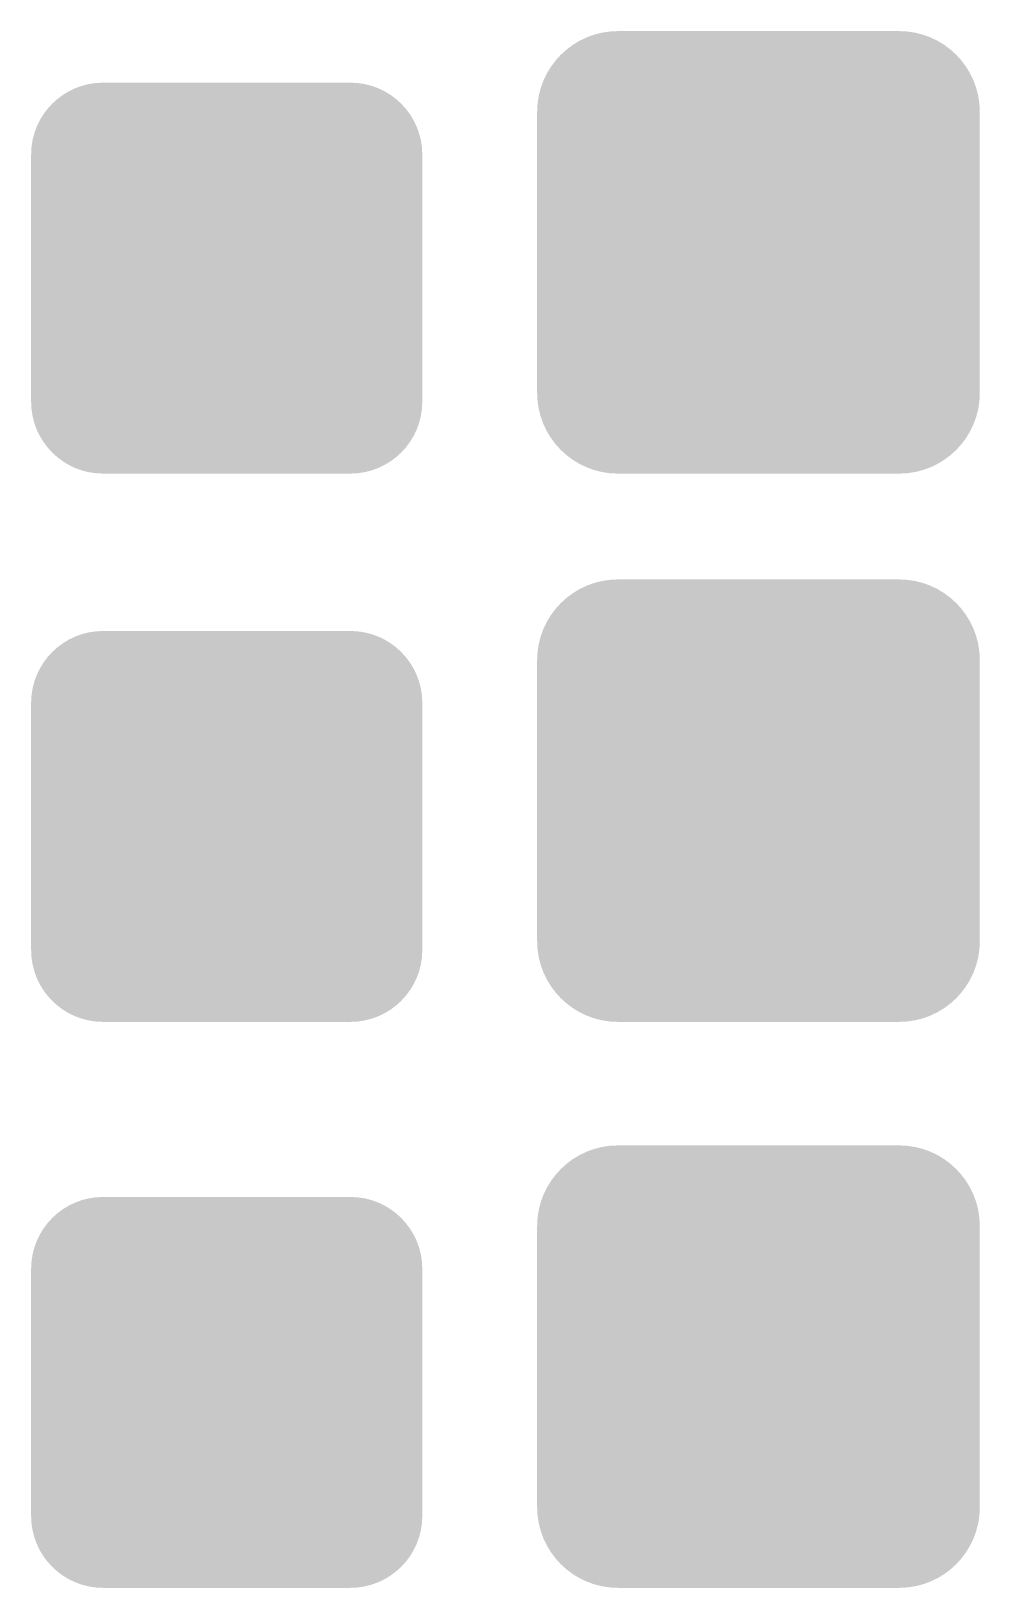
# Model space of a CAD drawing. Header units: millimetres. Extents: x 5277 to 6029, y 2052 to 2709.
# Drawn here: x 5912.91 to 5931.33, y 2678.63 to 2708.88 of the extents above; entities that cross this region are included whole.
import ezdxf

# ---------------------------------------------------------------- set-up
doc = ezdxf.new("R2010")
doc.units = ezdxf.units.MM
doc.layers.add('AirTransportObj', color=7, linetype='CONTINUOUS', true_color=0x000000, plot=False)

# ---------------------------------------------------------------- blocks, each defined once
blk = doc.blocks.new('602031202_сущ_рз')
at = {"layer": 'AirTransportObj', "linetype": 'Continuous'}
h = blk.add_hatch(color=256, dxfattribs=at)
edge = h.paths.add_edge_path()
edge.add_spline(control_points=[(-0.095, -0.513), (-0.095, 0.256), (0.531, 0.882), (1.3, 0.882)], knot_values=[-1, -1, -1, -1, 0, 0, 0, 0], degree=3, periodic=0)
edge.add_line((1.3, 0.882), (6.108, 0.882))
edge.add_spline(control_points=[(6.108, 0.882), (6.877, 0.882), (7.503, 0.256), (7.503, -0.513)], knot_values=[-1, -1, -1, -1, 0, 0, 0, 0], degree=3, periodic=0)
edge.add_line((7.503, -0.513), (7.503, -5.321))
edge.add_spline(control_points=[(7.503, -5.321), (7.503, -6.09), (6.877, -6.716), (6.108, -6.716)], knot_values=[-1, -1, -1, -1, 0, 0, 0, 0], degree=3, periodic=0)
edge.add_line((6.108, -6.716), (1.3, -6.716))
edge.add_spline(control_points=[(1.3, -6.716), (0.531, -6.716), (-0.095, -6.09), (-0.095, -5.321)], knot_values=[-1, -1, -1, -1, 0, 0, 0, 0], degree=3, periodic=0)
edge.add_line((-0.095, -5.321), (-0.095, -0.513))
edge = h.paths.add_edge_path(flags=16)
edge.add_spline(control_points=[(0.218, -5.321), (0.218, -5.92), (0.701, -6.403), (1.3, -6.403)], knot_values=[-1, -1, -1, -1, 0, 0, 0, 0], degree=3, periodic=0)
edge.add_line((1.3, -6.403), (6.108, -6.403))
edge.add_spline(control_points=[(6.108, -6.403), (6.707, -6.403), (7.19, -5.92), (7.19, -5.321)], knot_values=[-1, -1, -1, -1, 0, 0, 0, 0], degree=3, periodic=0)
edge.add_line((7.19, -5.321), (7.19, -0.513))
edge.add_spline(control_points=[(7.19, -0.513), (7.19, 0.086), (6.707, 0.569), (6.108, 0.569)], knot_values=[-1, -1, -1, -1, 0, 0, 0, 0], degree=3, periodic=0)
edge.add_line((6.108, 0.569), (1.3, 0.569))
edge.add_spline(control_points=[(1.3, 0.569), (0.701, 0.569), (0.218, 0.086), (0.218, -0.513)], knot_values=[-1, -1, -1, -1, 0, 0, 0, 0], degree=3, periodic=0)
edge.add_line((0.218, -0.513), (0.218, -5.321))
at = {"layer": 'AirTransportObj', "linetype": 'Continuous', "true_color": 0xffffff}
h = blk.add_hatch(color=7, dxfattribs=at)
edge = h.paths.add_edge_path()
edge.add_spline(control_points=[(0.218, -5.321), (0.218, -5.92), (0.701, -6.403), (1.3, -6.403)], knot_values=[-1, -1, -1, -1, 0, 0, 0, 0], degree=3, periodic=0)
edge.add_line((1.3, -6.403), (6.108, -6.403))
edge.add_spline(control_points=[(6.108, -6.403), (6.707, -6.403), (7.19, -5.92), (7.19, -5.321)], knot_values=[-1, -1, -1, -1, 0, 0, 0, 0], degree=3, periodic=0)
edge.add_line((7.19, -5.321), (7.19, -0.513))
edge.add_spline(control_points=[(7.19, -0.513), (7.19, 0.086), (6.707, 0.569), (6.108, 0.569)], knot_values=[-1, -1, -1, -1, 0, 0, 0, 0], degree=3, periodic=0)
edge.add_line((6.108, 0.569), (1.3, 0.569))
edge.add_spline(control_points=[(1.3, 0.569), (0.701, 0.569), (0.218, 0.086), (0.218, -0.513)], knot_values=[-1, -1, -1, -1, 0, 0, 0, 0], degree=3, periodic=0)
edge.add_line((0.218, -0.513), (0.218, -5.321))
at = {"layer": 'AirTransportObj', "linetype": 'Continuous'}
h = blk.add_hatch(color=256, dxfattribs=at)
edge = h.paths.add_edge_path()
edge.add_line((0.426, -0.857), (0.426, -4.978))
edge.add_spline(control_points=[(0.426, -4.978), (0.426, -5.649), (0.973, -6.196), (1.644, -6.196)], knot_values=[0, 0, 0, 0, 1, 1, 1, 1], degree=3, periodic=0)
edge.add_line((1.644, -6.196), (5.765, -6.196))
edge.add_spline(control_points=[(5.765, -6.196), (6.435, -6.196), (6.983, -5.649), (6.983, -4.978)], knot_values=[0, 0, 0, 0, 1, 1, 1, 1], degree=3, periodic=0)
edge.add_line((6.983, -4.978), (6.983, -0.857))
edge.add_spline(control_points=[(6.983, -0.857), (6.983, -0.186), (6.435, 0.361), (5.765, 0.361)], knot_values=[0, 0, 0, 0, 1, 1, 1, 1], degree=3, periodic=0)
edge.add_line((5.765, 0.361), (1.644, 0.361))
edge.add_spline(control_points=[(1.644, 0.361), (0.973, 0.361), (0.426, -0.186), (0.426, -0.857)], knot_values=[0, 0, 0, 0, 1, 1, 1, 1], degree=3, periodic=0)
edge = h.paths.add_edge_path(flags=16)
edge.add_spline(control_points=[(0.737, -4.978), (0.737, -5.48), (1.142, -5.885), (1.644, -5.885)], knot_values=[-1, -1, -1, -1, 0, 0, 0, 0], degree=3, periodic=0)
edge.add_line((1.644, -5.885), (5.765, -5.885))
edge.add_spline(control_points=[(5.765, -5.885), (6.267, -5.885), (6.671, -5.48), (6.671, -4.978)], knot_values=[-1, -1, -1, -1, 0, 0, 0, 0], degree=3, periodic=0)
edge.add_line((6.671, -4.978), (6.671, -0.857))
edge.add_spline(control_points=[(6.671, -0.857), (6.671, -0.355), (6.267, 0.05), (5.765, 0.05)], knot_values=[-1, -1, -1, -1, 0, 0, 0, 0], degree=3, periodic=0)
edge.add_line((5.765, 0.05), (1.644, 0.05))
edge.add_spline(control_points=[(1.644, 0.05), (1.142, 0.05), (0.737, -0.355), (0.737, -0.857)], knot_values=[-1, -1, -1, -1, 0, 0, 0, 0], degree=3, periodic=0)
edge.add_line((0.737, -0.857), (0.737, -4.978))
blk.add_hatch(color=256, dxfattribs=at).paths.add_polyline_path([(3.553, -0.362), (3.577, -0.351), (3.643, -0.339), (3.687, -0.339), (3.73, -0.339), (3.797, -0.351), (3.82, -0.362), (3.981, -0.441), (4.142, -0.622), (4.142, -0.724), (4.142, -2.35), (6.263, -3.473), (6.263, -4.289), (4.142, -3.606), (4.142, -4.619), (4.621, -5.02), (4.621, -5.515), (3.687, -5.106), (2.752, -5.515), (2.752, -5.02), (3.231, -4.619), (3.231, -3.606), (1.11, -4.289), (1.11, -3.473), (3.231, -2.35), (3.231, -0.724), (3.231, -0.622), (3.392, -0.441)])
blk = doc.blocks.new('602031202_сущ_фз')
at = {"layer": 'AirTransportObj', "linetype": 'Continuous'}
h = blk.add_hatch(color=256, dxfattribs=at)
edge = h.paths.add_edge_path()
edge.add_spline(control_points=[(-0.266, -0.683), (-0.266, 0.18), (0.438, 0.884), (1.3, 0.884)], knot_values=[-1, -1, -1, -1, 0, 0, 0, 0], degree=3, periodic=0)
edge.add_line((1.3, 0.884), (6.769, 0.884))
edge.add_spline(control_points=[(6.769, 0.884), (7.632, 0.884), (8.333, 0.18), (8.333, -0.683)], knot_values=[-1, -1, -1, -1, 0, 0, 0, 0], degree=3, periodic=0)
edge.add_line((8.333, -0.683), (8.333, -6.15))
edge.add_spline(control_points=[(8.333, -6.15), (8.333, -7.012), (7.632, -7.716), (6.769, -7.716)], knot_values=[-1, -1, -1, -1, 0, 0, 0, 0], degree=3, periodic=0)
edge.add_line((6.769, -7.716), (1.3, -7.716))
edge.add_spline(control_points=[(1.3, -7.716), (0.438, -7.716), (-0.266, -7.012), (-0.266, -6.15)], knot_values=[-1, -1, -1, -1, 0, 0, 0, 0], degree=3, periodic=0)
edge.add_line((-0.266, -6.15), (-0.266, -0.683))
edge = h.paths.add_edge_path(flags=16)
edge.add_spline(control_points=[(0.047, -6.15), (0.047, -6.844), (0.606, -7.402), (1.3, -7.402)], knot_values=[-1, -1, -1, -1, 0, 0, 0, 0], degree=3, periodic=0)
edge.add_line((1.3, -7.402), (6.769, -7.402))
edge.add_spline(control_points=[(6.769, -7.402), (7.463, -7.402), (8.022, -6.844), (8.022, -6.15)], knot_values=[-1, -1, -1, -1, 0, 0, 0, 0], degree=3, periodic=0)
edge.add_line((8.022, -6.15), (8.022, -0.683))
edge.add_spline(control_points=[(8.022, -0.683), (8.022, 0.011), (7.463, 0.57), (6.769, 0.57)], knot_values=[-1, -1, -1, -1, 0, 0, 0, 0], degree=3, periodic=0)
edge.add_line((6.769, 0.57), (1.3, 0.57))
edge.add_spline(control_points=[(1.3, 0.57), (0.606, 0.57), (0.047, 0.011), (0.047, -0.683)], knot_values=[-1, -1, -1, -1, 0, 0, 0, 0], degree=3, periodic=0)
edge.add_line((0.047, -0.683), (0.047, -6.15))
at = {"layer": 'AirTransportObj', "linetype": 'Continuous', "true_color": 0xffffff}
h = blk.add_hatch(color=7, dxfattribs=at)
edge = h.paths.add_edge_path()
edge.add_spline(control_points=[(0.047, -6.15), (0.047, -6.844), (0.606, -7.402), (1.3, -7.402)], knot_values=[-1, -1, -1, -1, 0, 0, 0, 0], degree=3, periodic=0)
edge.add_line((1.3, -7.402), (6.769, -7.402))
edge.add_spline(control_points=[(6.769, -7.402), (7.463, -7.402), (8.022, -6.844), (8.022, -6.15)], knot_values=[-1, -1, -1, -1, 0, 0, 0, 0], degree=3, periodic=0)
edge.add_line((8.022, -6.15), (8.022, -0.683))
edge.add_spline(control_points=[(8.022, -0.683), (8.022, 0.011), (7.463, 0.57), (6.769, 0.57)], knot_values=[-1, -1, -1, -1, 0, 0, 0, 0], degree=3, periodic=0)
edge.add_line((6.769, 0.57), (1.3, 0.57))
edge.add_spline(control_points=[(1.3, 0.57), (0.606, 0.57), (0.047, 0.011), (0.047, -0.683)], knot_values=[-1, -1, -1, -1, 0, 0, 0, 0], degree=3, periodic=0)
edge.add_line((0.047, -0.683), (0.047, -6.15))
at = {"layer": 'AirTransportObj', "linetype": 'Continuous'}
h = blk.add_hatch(color=256, dxfattribs=at)
edge = h.paths.add_edge_path()
edge.add_line((0.252, -1.023), (0.252, -5.808))
edge.add_spline(control_points=[(0.252, -5.808), (0.252, -6.573), (0.877, -7.198), (1.642, -7.198)], knot_values=[0, 0, 0, 0, 1, 1, 1, 1], degree=3, periodic=0)
edge.add_line((1.642, -7.198), (6.427, -7.198))
edge.add_spline(control_points=[(6.427, -7.198), (7.193, -7.198), (7.815, -6.573), (7.815, -5.808)], knot_values=[0, 0, 0, 0, 1, 1, 1, 1], degree=3, periodic=0)
edge.add_line((7.815, -5.808), (7.815, -1.023))
edge.add_spline(control_points=[(7.815, -1.023), (7.815, -0.257), (7.193, 0.366), (6.427, 0.366)], knot_values=[0, 0, 0, 0, 1, 1, 1, 1], degree=3, periodic=0)
edge.add_line((6.427, 0.366), (1.642, 0.366))
edge.add_spline(control_points=[(1.642, 0.366), (0.877, 0.366), (0.252, -0.257), (0.252, -1.023)], knot_values=[0, 0, 0, 0, 1, 1, 1, 1], degree=3, periodic=0)
edge = h.paths.add_edge_path(flags=16)
edge.add_line((0.565, -1.023), (0.565, -5.808))
edge.add_spline(control_points=[(0.565, -5.808), (0.565, -6.404), (1.046, -6.884), (1.642, -6.884)], knot_values=[-1, -1, -1, -1, 0, 0, 0, 0], degree=3, periodic=0)
edge.add_line((1.642, -6.884), (6.427, -6.884))
edge.add_spline(control_points=[(6.427, -6.884), (7.024, -6.884), (7.502, -6.404), (7.502, -5.808)], knot_values=[-1, -1, -1, -1, 0, 0, 0, 0], degree=3, periodic=0)
edge.add_line((7.502, -5.808), (7.502, -1.023))
edge.add_spline(control_points=[(7.502, -1.023), (7.502, -0.426), (7.024, 0.052), (6.427, 0.052)], knot_values=[-1, -1, -1, -1, 0, 0, 0, 0], degree=3, periodic=0)
edge.add_line((6.427, 0.052), (1.642, 0.052))
edge.add_spline(control_points=[(1.642, 0.052), (1.046, 0.052), (0.565, -0.426), (0.565, -1.023)], knot_values=[-1, -1, -1, -1, 0, 0, 0, 0], degree=3, periodic=0)
h = blk.add_hatch(color=256, dxfattribs=at)
edge = h.paths.add_edge_path()
edge.add_line((0.77, -1.365), (0.77, -5.468))
edge.add_spline(control_points=[(0.77, -5.468), (0.77, -6.136), (1.314, -6.68), (1.982, -6.68)], knot_values=[0, 0, 0, 0, 1, 1, 1, 1], degree=3, periodic=0)
edge.add_line((1.982, -6.68), (6.085, -6.68))
edge.add_spline(control_points=[(6.085, -6.68), (6.753, -6.68), (7.297, -6.136), (7.297, -5.468)], knot_values=[0, 0, 0, 0, 1, 1, 1, 1], degree=3, periodic=0)
edge.add_line((7.297, -5.468), (7.297, -1.365))
edge.add_spline(control_points=[(7.297, -1.365), (7.297, -0.697), (6.753, -0.152), (6.085, -0.152)], knot_values=[0, 0, 0, 0, 1, 1, 1, 1], degree=3, periodic=0)
edge.add_line((6.085, -0.152), (1.982, -0.152))
edge.add_spline(control_points=[(1.982, -0.152), (1.314, -0.152), (0.77, -0.697), (0.77, -1.365)], knot_values=[0, 0, 0, 0, 1, 1, 1, 1], degree=3, periodic=0)
edge = h.paths.add_edge_path(flags=16)
edge.add_line((1.081, -1.365), (1.081, -5.468))
edge.add_spline(control_points=[(1.081, -5.468), (1.081, -5.968), (1.482, -6.368), (1.982, -6.368)], knot_values=[-1, -1, -1, -1, 0, 0, 0, 0], degree=3, periodic=0)
edge.add_line((1.982, -6.368), (6.085, -6.368))
edge.add_spline(control_points=[(6.085, -6.368), (6.585, -6.368), (6.986, -5.968), (6.986, -5.468)], knot_values=[-1, -1, -1, -1, 0, 0, 0, 0], degree=3, periodic=0)
edge.add_line((6.986, -5.468), (6.986, -1.365))
edge.add_spline(control_points=[(6.986, -1.365), (6.986, -0.865), (6.585, -0.464), (6.085, -0.464)], knot_values=[-1, -1, -1, -1, 0, 0, 0, 0], degree=3, periodic=0)
edge.add_line((6.085, -0.464), (1.982, -0.464))
edge.add_spline(control_points=[(1.982, -0.464), (1.482, -0.464), (1.081, -0.865), (1.081, -1.365)], knot_values=[-1, -1, -1, -1, 0, 0, 0, 0], degree=3, periodic=0)
blk.add_hatch(color=256, dxfattribs=at).paths.add_polyline_path([(3.868, -0.87), (3.891, -0.858), (3.958, -0.847), (4.001, -0.847), (4.044, -0.847), (4.111, -0.858), (4.135, -0.87), (4.296, -0.949), (4.457, -1.129), (4.457, -1.232), (4.457, -2.857), (6.577, -3.981), (6.577, -4.797), (4.457, -4.114), (4.457, -5.127), (4.936, -5.528), (4.936, -6.023), (4.001, -5.614), (3.066, -6.023), (3.066, -5.528), (3.545, -5.127), (3.545, -4.114), (1.425, -4.797), (1.425, -3.981), (3.545, -2.857), (3.545, -1.232), (3.545, -1.129), (3.706, -0.949)])
blk = doc.blocks.new('602031202_план_рз')
at = {"layer": 'AirTransportObj', "linetype": 'Continuous'}
h = blk.add_hatch(color=256, dxfattribs=at)
edge = h.paths.add_edge_path()
edge.add_spline(control_points=[(-0.095, -0.169), (-0.095, 0.599), (0.531, 1.225), (1.3, 1.225)], knot_values=[-1, -1, -1, -1, 0, 0, 0, 0], degree=3, periodic=0)
edge.add_line((1.3, 1.225), (6.108, 1.225))
edge.add_spline(control_points=[(6.108, 1.225), (6.877, 1.225), (7.503, 0.599), (7.503, -0.169)], knot_values=[-1, -1, -1, -1, 0, 0, 0, 0], degree=3, periodic=0)
edge.add_line((7.503, -0.169), (7.503, -4.978))
edge.add_spline(control_points=[(7.503, -4.978), (7.503, -5.747), (6.877, -6.372), (6.108, -6.372)], knot_values=[-1, -1, -1, -1, 0, 0, 0, 0], degree=3, periodic=0)
edge.add_line((6.108, -6.372), (1.3, -6.372))
edge.add_spline(control_points=[(1.3, -6.372), (0.531, -6.372), (-0.095, -5.747), (-0.095, -4.978)], knot_values=[-1, -1, -1, -1, 0, 0, 0, 0], degree=3, periodic=0)
edge.add_line((-0.095, -4.978), (-0.095, -0.169))
edge = h.paths.add_edge_path(flags=16)
edge.add_spline(control_points=[(0.218, -4.978), (0.218, -5.577), (0.701, -6.059), (1.3, -6.059)], knot_values=[-1, -1, -1, -1, 0, 0, 0, 0], degree=3, periodic=0)
edge.add_line((1.3, -6.059), (6.108, -6.059))
edge.add_spline(control_points=[(6.108, -6.059), (6.707, -6.059), (7.19, -5.577), (7.19, -4.978)], knot_values=[-1, -1, -1, -1, 0, 0, 0, 0], degree=3, periodic=0)
edge.add_line((7.19, -4.978), (7.19, -0.169))
edge.add_spline(control_points=[(7.19, -0.169), (7.19, 0.43), (6.707, 0.912), (6.108, 0.912)], knot_values=[-1, -1, -1, -1, 0, 0, 0, 0], degree=3, periodic=0)
edge.add_line((6.108, 0.912), (1.3, 0.912))
edge.add_spline(control_points=[(1.3, 0.912), (0.701, 0.912), (0.218, 0.43), (0.218, -0.169)], knot_values=[-1, -1, -1, -1, 0, 0, 0, 0], degree=3, periodic=0)
edge.add_line((0.218, -0.169), (0.218, -4.978))
at = {"layer": 'AirTransportObj', "linetype": 'Continuous', "true_color": 0xff0000}
h = blk.add_hatch(color=1, dxfattribs=at)
edge = h.paths.add_edge_path()
edge.add_spline(control_points=[(0.218, -4.978), (0.218, -5.577), (0.701, -6.059), (1.3, -6.059)], knot_values=[-1, -1, -1, -1, 0, 0, 0, 0], degree=3, periodic=0)
edge.add_line((1.3, -6.059), (6.108, -6.059))
edge.add_spline(control_points=[(6.108, -6.059), (6.707, -6.059), (7.19, -5.577), (7.19, -4.978)], knot_values=[-1, -1, -1, -1, 0, 0, 0, 0], degree=3, periodic=0)
edge.add_line((7.19, -4.978), (7.19, -0.169))
edge.add_spline(control_points=[(7.19, -0.169), (7.19, 0.43), (6.707, 0.912), (6.108, 0.912)], knot_values=[-1, -1, -1, -1, 0, 0, 0, 0], degree=3, periodic=0)
edge.add_line((6.108, 0.912), (1.3, 0.912))
edge.add_spline(control_points=[(1.3, 0.912), (0.701, 0.912), (0.218, 0.43), (0.218, -0.169)], knot_values=[-1, -1, -1, -1, 0, 0, 0, 0], degree=3, periodic=0)
edge.add_line((0.218, -0.169), (0.218, -4.978))
at = {"layer": 'AirTransportObj', "linetype": 'Continuous'}
h = blk.add_hatch(color=256, dxfattribs=at)
edge = h.paths.add_edge_path()
edge.add_line((0.426, -0.513), (0.426, -4.634))
edge.add_spline(control_points=[(0.426, -4.634), (0.426, -5.305), (0.973, -5.852), (1.644, -5.852)], knot_values=[0, 0, 0, 0, 1, 1, 1, 1], degree=3, periodic=0)
edge.add_line((1.644, -5.852), (5.765, -5.852))
edge.add_spline(control_points=[(5.765, -5.852), (6.435, -5.852), (6.983, -5.305), (6.983, -4.634)], knot_values=[0, 0, 0, 0, 1, 1, 1, 1], degree=3, periodic=0)
edge.add_line((6.983, -4.634), (6.983, -0.513))
edge.add_spline(control_points=[(6.983, -0.513), (6.983, 0.158), (6.435, 0.705), (5.765, 0.705)], knot_values=[0, 0, 0, 0, 1, 1, 1, 1], degree=3, periodic=0)
edge.add_line((5.765, 0.705), (1.644, 0.705))
edge.add_spline(control_points=[(1.644, 0.705), (0.973, 0.705), (0.426, 0.158), (0.426, -0.513)], knot_values=[0, 0, 0, 0, 1, 1, 1, 1], degree=3, periodic=0)
edge = h.paths.add_edge_path(flags=16)
edge.add_spline(control_points=[(0.737, -4.634), (0.737, -5.136), (1.142, -5.541), (1.644, -5.541)], knot_values=[-1, -1, -1, -1, 0, 0, 0, 0], degree=3, periodic=0)
edge.add_line((1.644, -5.541), (5.765, -5.541))
edge.add_spline(control_points=[(5.765, -5.541), (6.267, -5.541), (6.671, -5.136), (6.671, -4.634)], knot_values=[-1, -1, -1, -1, 0, 0, 0, 0], degree=3, periodic=0)
edge.add_line((6.671, -4.634), (6.671, -0.513))
edge.add_spline(control_points=[(6.671, -0.513), (6.671, -0.011), (6.267, 0.394), (5.765, 0.394)], knot_values=[-1, -1, -1, -1, 0, 0, 0, 0], degree=3, periodic=0)
edge.add_line((5.765, 0.394), (1.644, 0.394))
edge.add_spline(control_points=[(1.644, 0.394), (1.142, 0.394), (0.737, -0.011), (0.737, -0.513)], knot_values=[-1, -1, -1, -1, 0, 0, 0, 0], degree=3, periodic=0)
edge.add_line((0.737, -0.513), (0.737, -4.634))
blk.add_hatch(color=256, dxfattribs=at).paths.add_polyline_path([(3.553, -0.019), (3.577, -0.007), (3.643, 0.005), (3.687, 0.005), (3.73, 0.005), (3.797, -0.007), (3.82, -0.019), (3.981, -0.097), (4.142, -0.278), (4.142, -0.38), (4.142, -2.006), (6.263, -3.129), (6.263, -3.946), (4.142, -3.262), (4.142, -4.276), (4.621, -4.676), (4.621, -5.171), (3.687, -4.763), (2.752, -5.171), (2.752, -4.676), (3.231, -4.276), (3.231, -3.262), (1.11, -3.946), (1.11, -3.129), (3.231, -2.006), (3.231, -0.38), (3.231, -0.278), (3.392, -0.097)])
blk = doc.blocks.new('602031202_план_фз')
at = {"layer": 'AirTransportObj', "linetype": 'Continuous'}
h = blk.add_hatch(color=256, dxfattribs=at)
edge = h.paths.add_edge_path()
edge.add_spline(control_points=[(-0.266, -0.339), (-0.266, 0.523), (0.438, 1.227), (1.3, 1.227)], knot_values=[-1, -1, -1, -1, 0, 0, 0, 0], degree=3, periodic=0)
edge.add_line((1.3, 1.227), (6.769, 1.227))
edge.add_spline(control_points=[(6.769, 1.227), (7.632, 1.227), (8.333, 0.523), (8.333, -0.339)], knot_values=[-1, -1, -1, -1, 0, 0, 0, 0], degree=3, periodic=0)
edge.add_line((8.333, -0.339), (8.333, -5.806))
edge.add_spline(control_points=[(8.333, -5.806), (8.333, -6.669), (7.632, -7.372), (6.769, -7.372)], knot_values=[-1, -1, -1, -1, 0, 0, 0, 0], degree=3, periodic=0)
edge.add_line((6.769, -7.372), (1.3, -7.372))
edge.add_spline(control_points=[(1.3, -7.372), (0.438, -7.372), (-0.266, -6.669), (-0.266, -5.806)], knot_values=[-1, -1, -1, -1, 0, 0, 0, 0], degree=3, periodic=0)
edge.add_line((-0.266, -5.806), (-0.266, -0.339))
edge = h.paths.add_edge_path(flags=16)
edge.add_spline(control_points=[(0.047, -5.806), (0.047, -6.5), (0.606, -7.059), (1.3, -7.059)], knot_values=[-1, -1, -1, -1, 0, 0, 0, 0], degree=3, periodic=0)
edge.add_line((1.3, -7.059), (6.769, -7.059))
edge.add_spline(control_points=[(6.769, -7.059), (7.463, -7.059), (8.022, -6.5), (8.022, -5.806)], knot_values=[-1, -1, -1, -1, 0, 0, 0, 0], degree=3, periodic=0)
edge.add_line((8.022, -5.806), (8.022, -0.339))
edge.add_spline(control_points=[(8.022, -0.339), (8.022, 0.355), (7.463, 0.914), (6.769, 0.914)], knot_values=[-1, -1, -1, -1, 0, 0, 0, 0], degree=3, periodic=0)
edge.add_line((6.769, 0.914), (1.3, 0.914))
edge.add_spline(control_points=[(1.3, 0.914), (0.606, 0.914), (0.047, 0.355), (0.047, -0.339)], knot_values=[-1, -1, -1, -1, 0, 0, 0, 0], degree=3, periodic=0)
edge.add_line((0.047, -0.339), (0.047, -5.806))
at = {"layer": 'AirTransportObj', "linetype": 'Continuous', "true_color": 0xff0000}
h = blk.add_hatch(color=1, dxfattribs=at)
edge = h.paths.add_edge_path()
edge.add_spline(control_points=[(0.047, -5.806), (0.047, -6.5), (0.606, -7.059), (1.3, -7.059)], knot_values=[-1, -1, -1, -1, 0, 0, 0, 0], degree=3, periodic=0)
edge.add_line((1.3, -7.059), (6.769, -7.059))
edge.add_spline(control_points=[(6.769, -7.059), (7.463, -7.059), (8.022, -6.5), (8.022, -5.806)], knot_values=[-1, -1, -1, -1, 0, 0, 0, 0], degree=3, periodic=0)
edge.add_line((8.022, -5.806), (8.022, -0.339))
edge.add_spline(control_points=[(8.022, -0.339), (8.022, 0.355), (7.463, 0.914), (6.769, 0.914)], knot_values=[-1, -1, -1, -1, 0, 0, 0, 0], degree=3, periodic=0)
edge.add_line((6.769, 0.914), (1.3, 0.914))
edge.add_spline(control_points=[(1.3, 0.914), (0.606, 0.914), (0.047, 0.355), (0.047, -0.339)], knot_values=[-1, -1, -1, -1, 0, 0, 0, 0], degree=3, periodic=0)
edge.add_line((0.047, -0.339), (0.047, -5.806))
at = {"layer": 'AirTransportObj', "linetype": 'Continuous'}
h = blk.add_hatch(color=256, dxfattribs=at)
edge = h.paths.add_edge_path()
edge.add_line((0.252, -0.679), (0.252, -5.464))
edge.add_spline(control_points=[(0.252, -5.464), (0.252, -6.23), (0.877, -6.854), (1.642, -6.854)], knot_values=[0, 0, 0, 0, 1, 1, 1, 1], degree=3, periodic=0)
edge.add_line((1.642, -6.854), (6.427, -6.854))
edge.add_spline(control_points=[(6.427, -6.854), (7.193, -6.854), (7.815, -6.23), (7.815, -5.464)], knot_values=[0, 0, 0, 0, 1, 1, 1, 1], degree=3, periodic=0)
edge.add_line((7.815, -5.464), (7.815, -0.679))
edge.add_spline(control_points=[(7.815, -0.679), (7.815, 0.086), (7.193, 0.709), (6.427, 0.709)], knot_values=[0, 0, 0, 0, 1, 1, 1, 1], degree=3, periodic=0)
edge.add_line((6.427, 0.709), (1.642, 0.709))
edge.add_spline(control_points=[(1.642, 0.709), (0.877, 0.709), (0.252, 0.086), (0.252, -0.679)], knot_values=[0, 0, 0, 0, 1, 1, 1, 1], degree=3, periodic=0)
edge = h.paths.add_edge_path(flags=16)
edge.add_line((0.565, -0.679), (0.565, -5.464))
edge.add_spline(control_points=[(0.565, -5.464), (0.565, -6.06), (1.046, -6.541), (1.642, -6.541)], knot_values=[-1, -1, -1, -1, 0, 0, 0, 0], degree=3, periodic=0)
edge.add_line((1.642, -6.541), (6.427, -6.541))
edge.add_spline(control_points=[(6.427, -6.541), (7.024, -6.541), (7.502, -6.06), (7.502, -5.464)], knot_values=[-1, -1, -1, -1, 0, 0, 0, 0], degree=3, periodic=0)
edge.add_line((7.502, -5.464), (7.502, -0.679))
edge.add_spline(control_points=[(7.502, -0.679), (7.502, -0.083), (7.024, 0.396), (6.427, 0.396)], knot_values=[-1, -1, -1, -1, 0, 0, 0, 0], degree=3, periodic=0)
edge.add_line((6.427, 0.396), (1.642, 0.396))
edge.add_spline(control_points=[(1.642, 0.396), (1.046, 0.396), (0.565, -0.083), (0.565, -0.679)], knot_values=[-1, -1, -1, -1, 0, 0, 0, 0], degree=3, periodic=0)
h = blk.add_hatch(color=256, dxfattribs=at)
edge = h.paths.add_edge_path()
edge.add_line((0.77, -1.021), (0.77, -5.124))
edge.add_spline(control_points=[(0.77, -5.124), (0.77, -5.792), (1.314, -6.336), (1.982, -6.336)], knot_values=[0, 0, 0, 0, 1, 1, 1, 1], degree=3, periodic=0)
edge.add_line((1.982, -6.336), (6.085, -6.336))
edge.add_spline(control_points=[(6.085, -6.336), (6.753, -6.336), (7.297, -5.792), (7.297, -5.124)], knot_values=[0, 0, 0, 0, 1, 1, 1, 1], degree=3, periodic=0)
edge.add_line((7.297, -5.124), (7.297, -1.021))
edge.add_spline(control_points=[(7.297, -1.021), (7.297, -0.353), (6.753, 0.191), (6.085, 0.191)], knot_values=[0, 0, 0, 0, 1, 1, 1, 1], degree=3, periodic=0)
edge.add_line((6.085, 0.191), (1.982, 0.191))
edge.add_spline(control_points=[(1.982, 0.191), (1.314, 0.191), (0.77, -0.353), (0.77, -1.021)], knot_values=[0, 0, 0, 0, 1, 1, 1, 1], degree=3, periodic=0)
edge = h.paths.add_edge_path(flags=16)
edge.add_line((1.081, -1.021), (1.081, -5.124))
edge.add_spline(control_points=[(1.081, -5.124), (1.081, -5.624), (1.482, -6.025), (1.982, -6.025)], knot_values=[-1, -1, -1, -1, 0, 0, 0, 0], degree=3, periodic=0)
edge.add_line((1.982, -6.025), (6.085, -6.025))
edge.add_spline(control_points=[(6.085, -6.025), (6.585, -6.025), (6.986, -5.624), (6.986, -5.124)], knot_values=[-1, -1, -1, -1, 0, 0, 0, 0], degree=3, periodic=0)
edge.add_line((6.986, -5.124), (6.986, -1.021))
edge.add_spline(control_points=[(6.986, -1.021), (6.986, -0.521), (6.585, -0.12), (6.085, -0.12)], knot_values=[-1, -1, -1, -1, 0, 0, 0, 0], degree=3, periodic=0)
edge.add_line((6.085, -0.12), (1.982, -0.12))
edge.add_spline(control_points=[(1.982, -0.12), (1.482, -0.12), (1.081, -0.521), (1.081, -1.021)], knot_values=[-1, -1, -1, -1, 0, 0, 0, 0], degree=3, periodic=0)
blk.add_hatch(color=256, dxfattribs=at).paths.add_polyline_path([(3.868, -0.527), (3.891, -0.515), (3.958, -0.503), (4.001, -0.503), (4.044, -0.503), (4.111, -0.515), (4.135, -0.527), (4.296, -0.605), (4.457, -0.786), (4.457, -0.888), (4.457, -2.514), (6.577, -3.637), (6.577, -4.454), (4.457, -3.77), (4.457, -4.784), (4.936, -5.184), (4.936, -5.679), (4.001, -5.27), (3.066, -5.679), (3.066, -5.184), (3.545, -4.784), (3.545, -3.77), (1.425, -4.454), (1.425, -3.637), (3.545, -2.514), (3.545, -0.888), (3.545, -0.786), (3.706, -0.605)])
blk = doc.blocks.new('602031202_рек_рз')
at = {"layer": 'AirTransportObj', "linetype": 'Continuous'}
h = blk.add_hatch(color=256, dxfattribs=at)
edge = h.paths.add_edge_path()
edge.add_spline(control_points=[(-0.095, -0.169), (-0.095, 0.599), (0.531, 1.225), (1.3, 1.225)], knot_values=[-1, -1, -1, -1, 0, 0, 0, 0], degree=3, periodic=0)
edge.add_line((1.3, 1.225), (6.108, 1.225))
edge.add_spline(control_points=[(6.108, 1.225), (6.877, 1.225), (7.503, 0.599), (7.503, -0.169)], knot_values=[-1, -1, -1, -1, 0, 0, 0, 0], degree=3, periodic=0)
edge.add_line((7.503, -0.169), (7.503, -4.978))
edge.add_spline(control_points=[(7.503, -4.978), (7.503, -5.747), (6.877, -6.372), (6.108, -6.372)], knot_values=[-1, -1, -1, -1, 0, 0, 0, 0], degree=3, periodic=0)
edge.add_line((6.108, -6.372), (1.3, -6.372))
edge.add_spline(control_points=[(1.3, -6.372), (0.531, -6.372), (-0.095, -5.747), (-0.095, -4.978)], knot_values=[-1, -1, -1, -1, 0, 0, 0, 0], degree=3, periodic=0)
edge.add_line((-0.095, -4.978), (-0.095, -0.169))
edge = h.paths.add_edge_path(flags=16)
edge.add_spline(control_points=[(0.218, -4.978), (0.218, -5.577), (0.701, -6.059), (1.3, -6.059)], knot_values=[-1, -1, -1, -1, 0, 0, 0, 0], degree=3, periodic=0)
edge.add_line((1.3, -6.059), (6.108, -6.059))
edge.add_spline(control_points=[(6.108, -6.059), (6.707, -6.059), (7.19, -5.577), (7.19, -4.978)], knot_values=[-1, -1, -1, -1, 0, 0, 0, 0], degree=3, periodic=0)
edge.add_line((7.19, -4.978), (7.19, -0.169))
edge.add_spline(control_points=[(7.19, -0.169), (7.19, 0.43), (6.707, 0.912), (6.108, 0.912)], knot_values=[-1, -1, -1, -1, 0, 0, 0, 0], degree=3, periodic=0)
edge.add_line((6.108, 0.912), (1.3, 0.912))
edge.add_spline(control_points=[(1.3, 0.912), (0.701, 0.912), (0.218, 0.43), (0.218, -0.169)], knot_values=[-1, -1, -1, -1, 0, 0, 0, 0], degree=3, periodic=0)
edge.add_line((0.218, -0.169), (0.218, -4.978))
at = {"layer": 'AirTransportObj', "linetype": 'Continuous', "true_color": 0xffff00}
h = blk.add_hatch(color=2, dxfattribs=at)
edge = h.paths.add_edge_path()
edge.add_spline(control_points=[(0.218, -4.978), (0.218, -5.577), (0.701, -6.059), (1.3, -6.059)], knot_values=[-1, -1, -1, -1, 0, 0, 0, 0], degree=3, periodic=0)
edge.add_line((1.3, -6.059), (6.108, -6.059))
edge.add_spline(control_points=[(6.108, -6.059), (6.707, -6.059), (7.19, -5.577), (7.19, -4.978)], knot_values=[-1, -1, -1, -1, 0, 0, 0, 0], degree=3, periodic=0)
edge.add_line((7.19, -4.978), (7.19, -0.169))
edge.add_spline(control_points=[(7.19, -0.169), (7.19, 0.43), (6.707, 0.912), (6.108, 0.912)], knot_values=[-1, -1, -1, -1, 0, 0, 0, 0], degree=3, periodic=0)
edge.add_line((6.108, 0.912), (1.3, 0.912))
edge.add_spline(control_points=[(1.3, 0.912), (0.701, 0.912), (0.218, 0.43), (0.218, -0.169)], knot_values=[-1, -1, -1, -1, 0, 0, 0, 0], degree=3, periodic=0)
edge.add_line((0.218, -0.169), (0.218, -4.978))
at = {"layer": 'AirTransportObj', "linetype": 'Continuous'}
h = blk.add_hatch(color=256, dxfattribs=at)
edge = h.paths.add_edge_path()
edge.add_line((0.426, -0.513), (0.426, -4.634))
edge.add_spline(control_points=[(0.426, -4.634), (0.426, -5.305), (0.973, -5.852), (1.644, -5.852)], knot_values=[0, 0, 0, 0, 1, 1, 1, 1], degree=3, periodic=0)
edge.add_line((1.644, -5.852), (5.765, -5.852))
edge.add_spline(control_points=[(5.765, -5.852), (6.435, -5.852), (6.983, -5.305), (6.983, -4.634)], knot_values=[0, 0, 0, 0, 1, 1, 1, 1], degree=3, periodic=0)
edge.add_line((6.983, -4.634), (6.983, -0.513))
edge.add_spline(control_points=[(6.983, -0.513), (6.983, 0.158), (6.435, 0.705), (5.765, 0.705)], knot_values=[0, 0, 0, 0, 1, 1, 1, 1], degree=3, periodic=0)
edge.add_line((5.765, 0.705), (1.644, 0.705))
edge.add_spline(control_points=[(1.644, 0.705), (0.973, 0.705), (0.426, 0.158), (0.426, -0.513)], knot_values=[0, 0, 0, 0, 1, 1, 1, 1], degree=3, periodic=0)
edge = h.paths.add_edge_path(flags=16)
edge.add_spline(control_points=[(0.737, -4.634), (0.737, -5.136), (1.142, -5.541), (1.644, -5.541)], knot_values=[-1, -1, -1, -1, 0, 0, 0, 0], degree=3, periodic=0)
edge.add_line((1.644, -5.541), (5.765, -5.541))
edge.add_spline(control_points=[(5.765, -5.541), (6.267, -5.541), (6.671, -5.136), (6.671, -4.634)], knot_values=[-1, -1, -1, -1, 0, 0, 0, 0], degree=3, periodic=0)
edge.add_line((6.671, -4.634), (6.671, -0.513))
edge.add_spline(control_points=[(6.671, -0.513), (6.671, -0.011), (6.267, 0.394), (5.765, 0.394)], knot_values=[-1, -1, -1, -1, 0, 0, 0, 0], degree=3, periodic=0)
edge.add_line((5.765, 0.394), (1.644, 0.394))
edge.add_spline(control_points=[(1.644, 0.394), (1.142, 0.394), (0.737, -0.011), (0.737, -0.513)], knot_values=[-1, -1, -1, -1, 0, 0, 0, 0], degree=3, periodic=0)
edge.add_line((0.737, -0.513), (0.737, -4.634))
blk.add_hatch(color=256, dxfattribs=at).paths.add_polyline_path([(3.553, -0.019), (3.577, -0.007), (3.643, 0.005), (3.687, 0.005), (3.73, 0.005), (3.797, -0.007), (3.82, -0.019), (3.981, -0.097), (4.142, -0.278), (4.142, -0.38), (4.142, -2.006), (6.263, -3.129), (6.263, -3.946), (4.142, -3.262), (4.142, -4.276), (4.621, -4.676), (4.621, -5.171), (3.687, -4.763), (2.752, -5.171), (2.752, -4.676), (3.231, -4.276), (3.231, -3.262), (1.11, -3.946), (1.11, -3.129), (3.231, -2.006), (3.231, -0.38), (3.231, -0.278), (3.392, -0.097)])
blk = doc.blocks.new('602031202_рек_фз')
at = {"layer": 'AirTransportObj', "linetype": 'Continuous'}
h = blk.add_hatch(color=256, dxfattribs=at)
edge = h.paths.add_edge_path()
edge.add_spline(control_points=[(-0.266, -0.339), (-0.266, 0.523), (0.438, 1.227), (1.3, 1.227)], knot_values=[-1, -1, -1, -1, 0, 0, 0, 0], degree=3, periodic=0)
edge.add_line((1.3, 1.227), (6.769, 1.227))
edge.add_spline(control_points=[(6.769, 1.227), (7.632, 1.227), (8.333, 0.523), (8.333, -0.339)], knot_values=[-1, -1, -1, -1, 0, 0, 0, 0], degree=3, periodic=0)
edge.add_line((8.333, -0.339), (8.333, -5.806))
edge.add_spline(control_points=[(8.333, -5.806), (8.333, -6.669), (7.632, -7.372), (6.769, -7.372)], knot_values=[-1, -1, -1, -1, 0, 0, 0, 0], degree=3, periodic=0)
edge.add_line((6.769, -7.372), (1.3, -7.372))
edge.add_spline(control_points=[(1.3, -7.372), (0.438, -7.372), (-0.266, -6.669), (-0.266, -5.806)], knot_values=[-1, -1, -1, -1, 0, 0, 0, 0], degree=3, periodic=0)
edge.add_line((-0.266, -5.806), (-0.266, -0.339))
edge = h.paths.add_edge_path(flags=16)
edge.add_spline(control_points=[(0.047, -5.806), (0.047, -6.5), (0.606, -7.059), (1.3, -7.059)], knot_values=[-1, -1, -1, -1, 0, 0, 0, 0], degree=3, periodic=0)
edge.add_line((1.3, -7.059), (6.769, -7.059))
edge.add_spline(control_points=[(6.769, -7.059), (7.463, -7.059), (8.022, -6.5), (8.022, -5.806)], knot_values=[-1, -1, -1, -1, 0, 0, 0, 0], degree=3, periodic=0)
edge.add_line((8.022, -5.806), (8.022, -0.339))
edge.add_spline(control_points=[(8.022, -0.339), (8.022, 0.355), (7.463, 0.914), (6.769, 0.914)], knot_values=[-1, -1, -1, -1, 0, 0, 0, 0], degree=3, periodic=0)
edge.add_line((6.769, 0.914), (1.3, 0.914))
edge.add_spline(control_points=[(1.3, 0.914), (0.606, 0.914), (0.047, 0.355), (0.047, -0.339)], knot_values=[-1, -1, -1, -1, 0, 0, 0, 0], degree=3, periodic=0)
edge.add_line((0.047, -0.339), (0.047, -5.806))
at = {"layer": 'AirTransportObj', "linetype": 'Continuous', "true_color": 0xffff00}
h = blk.add_hatch(color=2, dxfattribs=at)
edge = h.paths.add_edge_path()
edge.add_spline(control_points=[(0.047, -5.806), (0.047, -6.5), (0.606, -7.059), (1.3, -7.059)], knot_values=[-1, -1, -1, -1, 0, 0, 0, 0], degree=3, periodic=0)
edge.add_line((1.3, -7.059), (6.769, -7.059))
edge.add_spline(control_points=[(6.769, -7.059), (7.463, -7.059), (8.022, -6.5), (8.022, -5.806)], knot_values=[-1, -1, -1, -1, 0, 0, 0, 0], degree=3, periodic=0)
edge.add_line((8.022, -5.806), (8.022, -0.339))
edge.add_spline(control_points=[(8.022, -0.339), (8.022, 0.355), (7.463, 0.914), (6.769, 0.914)], knot_values=[-1, -1, -1, -1, 0, 0, 0, 0], degree=3, periodic=0)
edge.add_line((6.769, 0.914), (1.3, 0.914))
edge.add_spline(control_points=[(1.3, 0.914), (0.606, 0.914), (0.047, 0.355), (0.047, -0.339)], knot_values=[-1, -1, -1, -1, 0, 0, 0, 0], degree=3, periodic=0)
edge.add_line((0.047, -0.339), (0.047, -5.806))
at = {"layer": 'AirTransportObj', "linetype": 'Continuous'}
h = blk.add_hatch(color=256, dxfattribs=at)
edge = h.paths.add_edge_path()
edge.add_line((0.252, -0.679), (0.252, -5.464))
edge.add_spline(control_points=[(0.252, -5.464), (0.252, -6.23), (0.877, -6.854), (1.642, -6.854)], knot_values=[0, 0, 0, 0, 1, 1, 1, 1], degree=3, periodic=0)
edge.add_line((1.642, -6.854), (6.427, -6.854))
edge.add_spline(control_points=[(6.427, -6.854), (7.193, -6.854), (7.815, -6.23), (7.815, -5.464)], knot_values=[0, 0, 0, 0, 1, 1, 1, 1], degree=3, periodic=0)
edge.add_line((7.815, -5.464), (7.815, -0.679))
edge.add_spline(control_points=[(7.815, -0.679), (7.815, 0.086), (7.193, 0.709), (6.427, 0.709)], knot_values=[0, 0, 0, 0, 1, 1, 1, 1], degree=3, periodic=0)
edge.add_line((6.427, 0.709), (1.642, 0.709))
edge.add_spline(control_points=[(1.642, 0.709), (0.877, 0.709), (0.252, 0.086), (0.252, -0.679)], knot_values=[0, 0, 0, 0, 1, 1, 1, 1], degree=3, periodic=0)
edge = h.paths.add_edge_path(flags=16)
edge.add_line((0.565, -0.679), (0.565, -5.464))
edge.add_spline(control_points=[(0.565, -5.464), (0.565, -6.06), (1.046, -6.541), (1.642, -6.541)], knot_values=[-1, -1, -1, -1, 0, 0, 0, 0], degree=3, periodic=0)
edge.add_line((1.642, -6.541), (6.427, -6.541))
edge.add_spline(control_points=[(6.427, -6.541), (7.024, -6.541), (7.502, -6.06), (7.502, -5.464)], knot_values=[-1, -1, -1, -1, 0, 0, 0, 0], degree=3, periodic=0)
edge.add_line((7.502, -5.464), (7.502, -0.679))
edge.add_spline(control_points=[(7.502, -0.679), (7.502, -0.083), (7.024, 0.396), (6.427, 0.396)], knot_values=[-1, -1, -1, -1, 0, 0, 0, 0], degree=3, periodic=0)
edge.add_line((6.427, 0.396), (1.642, 0.396))
edge.add_spline(control_points=[(1.642, 0.396), (1.046, 0.396), (0.565, -0.083), (0.565, -0.679)], knot_values=[-1, -1, -1, -1, 0, 0, 0, 0], degree=3, periodic=0)
h = blk.add_hatch(color=256, dxfattribs=at)
edge = h.paths.add_edge_path()
edge.add_line((0.77, -1.021), (0.77, -5.124))
edge.add_spline(control_points=[(0.77, -5.124), (0.77, -5.792), (1.314, -6.336), (1.982, -6.336)], knot_values=[0, 0, 0, 0, 1, 1, 1, 1], degree=3, periodic=0)
edge.add_line((1.982, -6.336), (6.085, -6.336))
edge.add_spline(control_points=[(6.085, -6.336), (6.753, -6.336), (7.297, -5.792), (7.297, -5.124)], knot_values=[0, 0, 0, 0, 1, 1, 1, 1], degree=3, periodic=0)
edge.add_line((7.297, -5.124), (7.297, -1.021))
edge.add_spline(control_points=[(7.297, -1.021), (7.297, -0.353), (6.753, 0.191), (6.085, 0.191)], knot_values=[0, 0, 0, 0, 1, 1, 1, 1], degree=3, periodic=0)
edge.add_line((6.085, 0.191), (1.982, 0.191))
edge.add_spline(control_points=[(1.982, 0.191), (1.314, 0.191), (0.77, -0.353), (0.77, -1.021)], knot_values=[0, 0, 0, 0, 1, 1, 1, 1], degree=3, periodic=0)
edge = h.paths.add_edge_path(flags=16)
edge.add_line((1.081, -1.021), (1.081, -5.124))
edge.add_spline(control_points=[(1.081, -5.124), (1.081, -5.624), (1.482, -6.025), (1.982, -6.025)], knot_values=[-1, -1, -1, -1, 0, 0, 0, 0], degree=3, periodic=0)
edge.add_line((1.982, -6.025), (6.085, -6.025))
edge.add_spline(control_points=[(6.085, -6.025), (6.585, -6.025), (6.986, -5.624), (6.986, -5.124)], knot_values=[-1, -1, -1, -1, 0, 0, 0, 0], degree=3, periodic=0)
edge.add_line((6.986, -5.124), (6.986, -1.021))
edge.add_spline(control_points=[(6.986, -1.021), (6.986, -0.521), (6.585, -0.12), (6.085, -0.12)], knot_values=[-1, -1, -1, -1, 0, 0, 0, 0], degree=3, periodic=0)
edge.add_line((6.085, -0.12), (1.982, -0.12))
edge.add_spline(control_points=[(1.982, -0.12), (1.482, -0.12), (1.081, -0.521), (1.081, -1.021)], knot_values=[-1, -1, -1, -1, 0, 0, 0, 0], degree=3, periodic=0)
blk.add_hatch(color=256, dxfattribs=at).paths.add_polyline_path([(3.868, -0.527), (3.891, -0.515), (3.958, -0.503), (4.001, -0.503), (4.044, -0.503), (4.111, -0.515), (4.135, -0.527), (4.296, -0.605), (4.457, -0.786), (4.457, -0.888), (4.457, -2.514), (6.577, -3.637), (6.577, -4.454), (4.457, -3.77), (4.457, -4.784), (4.936, -5.184), (4.936, -5.679), (4.001, -5.27), (3.066, -5.679), (3.066, -5.184), (3.545, -4.784), (3.545, -3.77), (1.425, -4.454), (1.425, -3.637), (3.545, -2.514), (3.545, -0.888), (3.545, -0.786), (3.706, -0.605)])

msp = doc.modelspace()

# ---------------------------------------------------------------- block references
at = {"layer": 'AirTransportObj', "linetype": 'Continuous'}
for name, p in [('602031202_сущ_фз', (5923, 2708)), ('602031202_сущ_рз', (5913, 2707)), ('602031202_план_фз', (5923, 2697)), ('602031202_план_рз', (5913, 2696)), ('602031202_рек_фз', (5923, 2686)), ('602031202_рек_рз', (5913, 2685))]:
    msp.add_blockref(name, p, dxfattribs=at)

doc.saveas('drawing.dxf')
